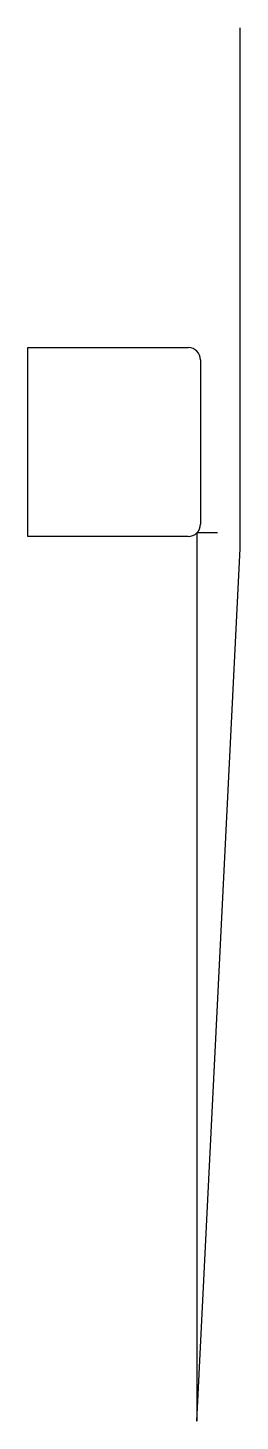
# Model space of a CAD drawing. Header units: metres. Extents: x 20 to 379, y 0 to 2350.
import ezdxf

# ---------------------------------------------------------------- set-up
doc = ezdxf.new("R2010")
doc.units = ezdxf.units.M

msp = doc.modelspace()

# ---------------------------------------------------------------- linework, layer by layer
at = {"layer": 'TOOL_0'}
for p, q in [((378.769, 2349), (378.769, 2350)), ((378.769, 1471.996), (378.769, 2349)), ((20.23, 1492.003), (20.23, 1810.603)), ((20.23, 1810.603), (291.03, 1810.603)), ((311.83, 1789.803), (311.83, 1512.803)), ((291.03, 1492.003), (20.23, 1492.003)), ((340.738, 1498.095), (305.738, 1498.095)), ((305.738, 1498.095), (305.738, 1493.095)), ((305.738, 1493.095), (305.738, 0)), ((305.738, 0), (378.769, 1471.996))]:
    msp.add_line(p, q, dxfattribs=at)
for centre, start, end in [((291.03, 1789.803), 0, 90), ((291.03, 1512.803), 315, 0), ((291.03, 1512.803), 270, 315)]:
    msp.add_arc(centre, 20.8, start, end, dxfattribs=at)

doc.saveas('drawing.dxf')
